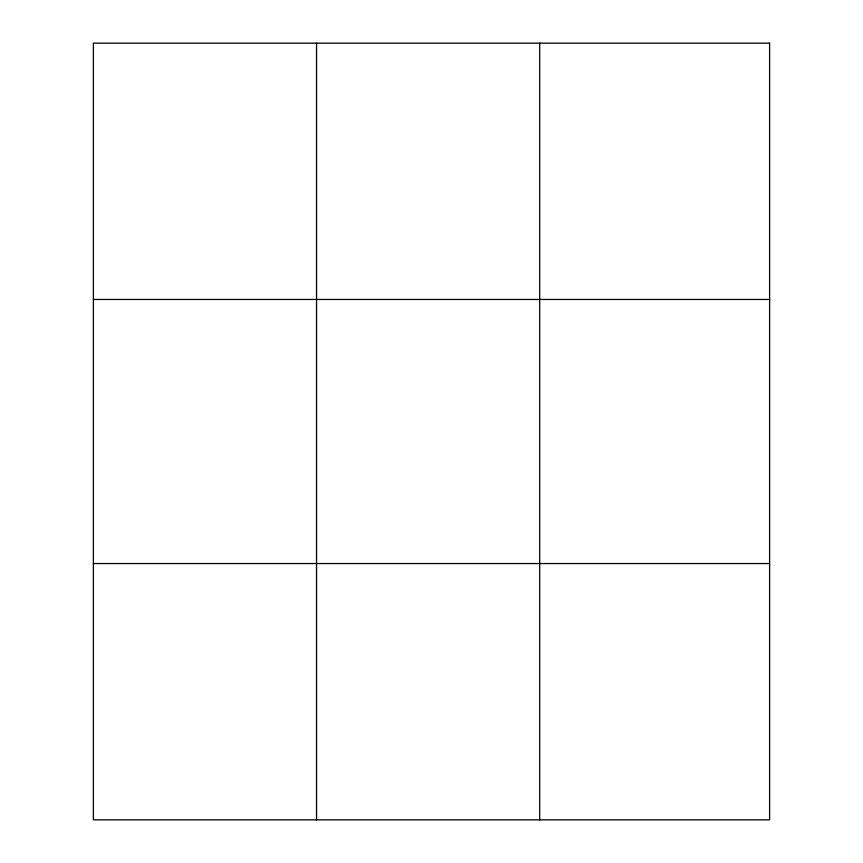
<?xml version="1.0" encoding="UTF-8"?>
<svg xmlns="http://www.w3.org/2000/svg" width="863" height="863" viewBox="0 0 863 863"><rect width="100%" height="100%" fill="white"/><g stroke="black" fill="none" stroke-linecap="round" stroke-linejoin="round"><path stroke-width="1.29" d="M316.538 43.15L316.538 819.85M539.699 43.15L539.699 819.85M93.387 299.461L769.613 299.461M93.387 563.539L769.613 563.539M769.613 43.15L769.613 819.85L93.387 819.85L93.387 43.15L769.613 43.15"/></g></svg>
